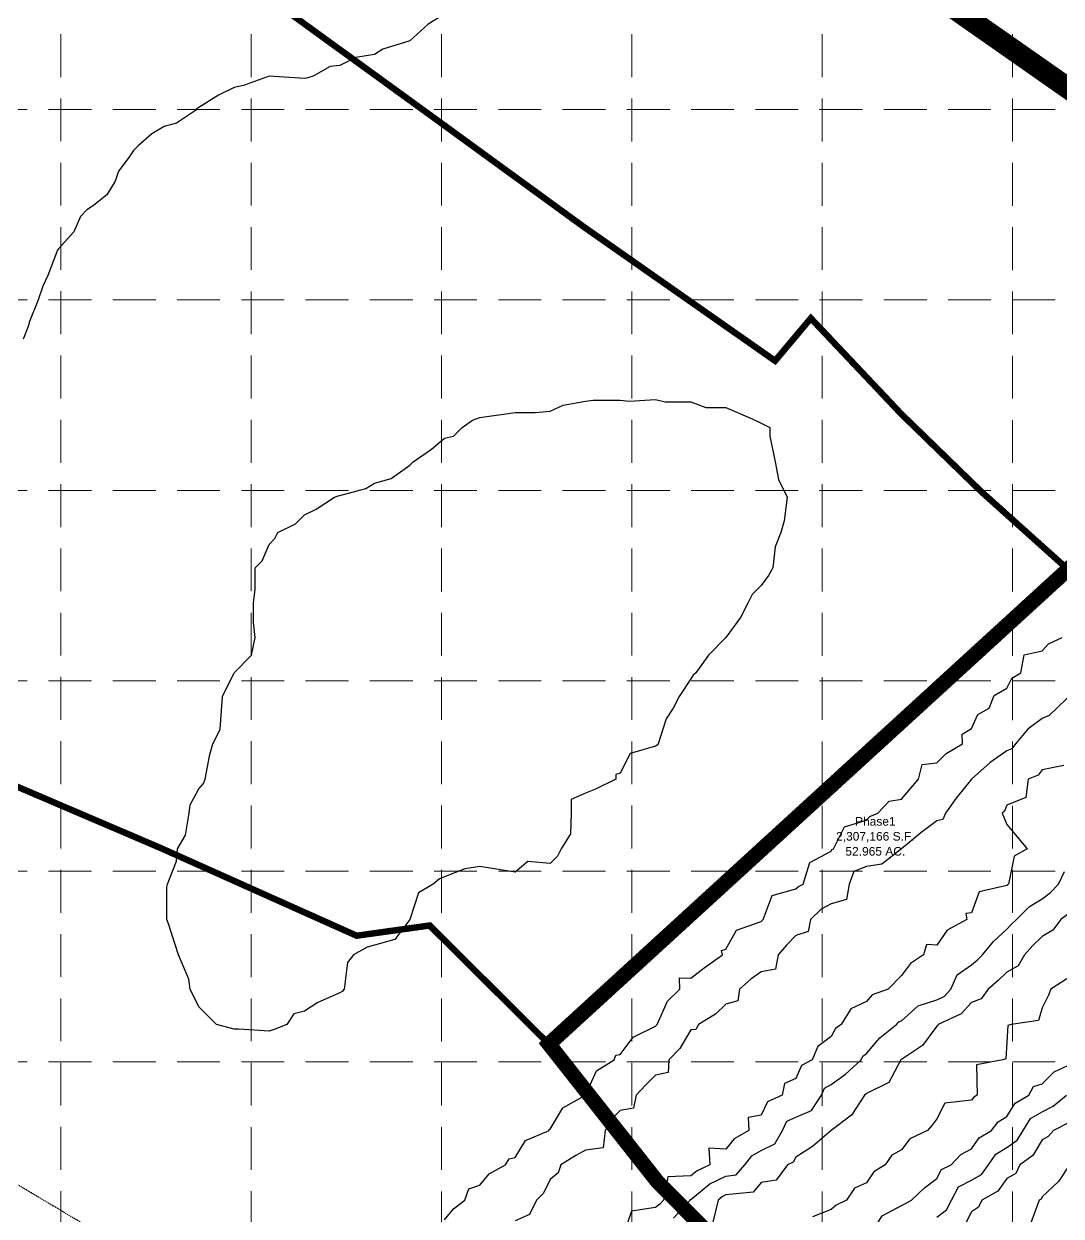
# Model space of a CAD drawing. Header units: inches. Extents: x 8135 to 11700, y -938 to 4760.
# Drawn here: x 10167 to 10652, y 2639 to 3196 of the extents above; entities that cross this region are included whole.
import ezdxf
from ezdxf.enums import TextEntityAlignment as Align

# ---------------------------------------------------------------- set-up
doc = ezdxf.new("R2010")
doc.units = ezdxf.units.IN
doc.header["$MEASUREMENT"] = 0
for name, pattern in [('DASHED', [0.75, 0.5, -0.25]), ('DOT2', [0.125, 0, -0.125]), ('HIDDEN', [0.375, 0.25, -0.125]), ('HIDDEN2', [0.1875, 0.125, -0.0625]), ('PHANTOM2', [1.25, 0.625, -0.125, 0.125, -0.125, 0.125, -0.125])]:
    doc.linetypes.add(name, pattern=pattern)
for name, color, linetype in [('EC', 35, 'DASHED'), ('EXCAVATION-LIMITS-W&M', 3, 'DOT2'), ('EXCAVATION_LIMITS', 4, 'HIDDEN2'), ('FINAL-REMEDIATION-2-27-07', 31, 'HIDDEN2'), ('GRID', 254, 'HIDDEN'), ('HATCH-3', 51, 'PHANTOM2'), ('PARCEL_LBLS', 7, 'Continuous')]:
    doc.layers.add(name, color=color, linetype=linetype)
doc.styles.get("Standard").update_dxf_attribs({"font": 'ARIAL.TTF'})

# ---------------------------------------------------------------- blocks, each defined once
blk = doc.blocks.new('lota')
blk.add_attdef('LOTDES', text='', height=0.0833).set_placement((0, 0), align=Align.CENTER)
at = {"flags": 1}
for tag in ['LOTAINF', 'LOTAAC', 'LOTASF']:
    blk.add_attdef(tag, text='', height=0.000000105, dxfattribs=at).set_placement((-0.038, 0), align=Align.CENTER)

msp = doc.modelspace()

# ---------------------------------------------------------------- linework, layer by layer
at = {"layer": 'EC', "color": 35, "linetype": 'Continuous', "flags": 128}
for points, elevation in [([(10363.67, 3200.29), (10355.98, 3195.73), (10347.42, 3187.91), (10334.85, 3183.98), (10330.92, 3181.56), (10322.26, 3180.21), (10314.67, 3176.36), (10310.17, 3175.91), (10302.3, 3171.41), (10299.14, 3170.47), (10298.17, 3170.34), (10281.67, 3171.41), (10269.76, 3167.14), (10265.42, 3166.08), (10258.09, 3162.52), (10248.92, 3156.86), (10248.02, 3156.3), (10247.3, 3155.41), (10238.52, 3149.47), (10232.67, 3147.99), (10227, 3144.58), (10220.57, 3138.91), (10218.37, 3136.71), (10216.17, 3133.41), (10211.46, 3127.12), (10209.89, 3122.41), (10205.98, 3116.1), (10199.67, 3111.12), (10196.63, 3109), (10193.58, 3105.91), (10190.49, 3098.74), (10183.42, 3090.91), (10182.76, 3090.07), (10182.56, 3089.41), (10178.35, 3078.33), (10176.09, 3073.41), (10173.8, 3066.54), (10169.84, 3056.91), (10169.17, 3054.66), (10166.92, 3048.66)], 563), ([(10363.67, 2637.65), (10367.8, 2642.79), (10373.16, 2646.91), (10374.98, 2652.1), (10380.17, 2653.92), (10384.44, 2659.15), (10392.03, 2663.41), (10393.76, 2666.23), (10396.67, 2666.76), (10401.36, 2674.8), (10412.46, 2679.41), (10412.5, 2679.84), (10412.92, 2679.98), (10418.92, 2689.91), (10429.42, 2695.91), (10434.52, 2707.23), (10442.76, 2712.41), (10443.61, 2714.51), (10445.67, 2714.82), (10451.71, 2722.87), (10462.17, 2728.03), (10462.61, 2728.48), (10462.87, 2728.91), (10467.79, 2739.79), (10473.41, 2745.41), (10473.26, 2750.66), (10478.67, 2750.51), (10484.88, 2755.3), (10493.36, 2761.41), (10492.89, 2763.47), (10494.92, 2763.99), (10499.93, 2772.9), (10511.42, 2776.91), (10511.88, 2777.45), (10512.33, 2777.91), (10516.62, 2789.13), (10527.67, 2792.11), (10528.84, 2793.25), (10531.1, 2794.41), (10534.13, 2804.45), (10544.17, 2809.81), (10544.48, 2810.6), (10545.3, 2810.91), (10550.42, 2821.16), (10560.67, 2824.17), (10562.15, 2825.91), (10565.92, 2827.41), (10571.24, 2833.01), (10576.92, 2834), (10581.34, 2839.12), (10584.91, 2843.41), (10586.66, 2850.18), (10593.42, 2850.95), (10597.9, 2855.37), (10605.53, 2859.91), (10605.27, 2864.38), (10609.67, 2867.06), (10612.54, 2873.55), (10617.92, 2876.41), (10620.21, 2882.38), (10626.17, 2885.76), (10628.56, 2890.53), (10632.67, 2892.91), (10634.21, 2901.37), (10642.67, 2903.22), (10645.54, 2906.5), (10651.96, 2909.41)], 563), ([(10654.28, 2881.12), (10649.47, 2876.41), (10645.95, 2873.08), (10642.67, 2871.73), (10635.89, 2866.7), (10630.25, 2859.91), (10628.51, 2857.57), (10626.17, 2856.64), (10618.43, 2851.16), (10609.67, 2843.41), (10602.56, 2834.42), (10597.54, 2827.41), (10596.29, 2824.5), (10593.42, 2823.83), (10585.98, 2818.36), (10576.92, 2810.91), (10567.78, 2803.7), (10560.67, 2802.52), (10554.8, 2800.29), (10552.5, 2794.41), (10551.37, 2787.21), (10544.17, 2785.12), (10539.41, 2782.67), (10534.53, 2777.91), (10533.35, 2772.23), (10527.67, 2770.47), (10523.24, 2765.91), (10519.44, 2761.41), (10518.21, 2754.73), (10511.42, 2753.41), (10506.71, 2749.98), (10501.31, 2745.41), (10500.5, 2739.83), (10494.92, 2738.34), (10490.2, 2733.71), (10482.24, 2728.91), (10481, 2726.55), (10478.67, 2726.3), (10473.46, 2717.62), (10468.39, 2712.41), (10468.08, 2706.5), (10462.17, 2705.16), (10457.48, 2700.61), (10453.06, 2695.91), (10451.79, 2689.8), (10445.67, 2688.74), (10441.12, 2684.04), (10438.63, 2679.41), (10437.63, 2671.33), (10429.42, 2670.14), (10424.94, 2667.76), (10417.91, 2663.41), (10416.75, 2659.58), (10412.92, 2656.46), (10409.76, 2650.12), (10406.54, 2646.91), (10403.25, 2640.23), (10396.67, 2637.24)], 562), ([(10652.71, 2849.72), (10642.67, 2847.75), (10640.83, 2845.26), (10636.16, 2843.41), (10635, 2834.85), (10626.17, 2831.14), (10625.09, 2828.46), (10624.04, 2827.41), (10626.17, 2822.16), (10635.69, 2810.91), (10629.61, 2807.47), (10627, 2794.41), (10626.48, 2794.1), (10626.17, 2793.8), (10613.3, 2790.78), (10609.67, 2780.97), (10606.97, 2780.66), (10607.48, 2777.91), (10598.33, 2772.93), (10593.42, 2765.91), (10588.6, 2766.24), (10587.24, 2761.41), (10581.21, 2757.25), (10576.92, 2751.71), (10570.71, 2745.41), (10563.28, 2742.77), (10560.67, 2739.64), (10553.36, 2736.22), (10548.76, 2728.91), (10546.11, 2726.98), (10544.17, 2723.29), (10537.96, 2718.62), (10535.31, 2712.41), (10530.34, 2709.75), (10527.67, 2703.63), (10522.42, 2701.25), (10521.29, 2695.91), (10514.48, 2692.81), (10511.42, 2686.56), (10505.38, 2685.45), (10505.63, 2679.41), (10498.88, 2675.57), (10494.92, 2670.68), (10487, 2671.22), (10487.54, 2663.41), (10481.51, 2660.53), (10478.67, 2658.17), (10467.85, 2657.74), (10465.8, 2646.91), (10464.07, 2645.02), (10462.17, 2643.49), (10450.87, 2641.72), (10447.04, 2630.41)], 561), ([(10470.59, 2638.5), (10478.3, 2646.91), (10478.36, 2647.23), (10478.67, 2647.24), (10487.42, 2654.53), (10494.92, 2658.12), (10499.71, 2658.63), (10503.76, 2663.41), (10507.13, 2667.57), (10511.42, 2670.01), (10517.79, 2673.15), (10521.36, 2679.41), (10523.45, 2683.69), (10527.67, 2685.61), (10534.9, 2688.68), (10539.59, 2695.91), (10540.98, 2699.1), (10544.17, 2700.81), (10550.87, 2705.72), (10558.12, 2712.41), (10559, 2714.09), (10560.67, 2715.31), (10566.79, 2722.7), (10574.64, 2728.91), (10575.68, 2730.17), (10576.92, 2730.61), (10584.73, 2737.61), (10593.42, 2740.34), (10596.83, 2741.95), (10600.08, 2745.41), (10602.96, 2752.02), (10609.67, 2756.68), (10612.23, 2758.93), (10614.84, 2761.41), (10619.99, 2767.6), (10626.17, 2773.32), (10628.37, 2775.71), (10630.66, 2777.91), (10636.67, 2783.92), (10642.67, 2787.45), (10646.6, 2790.42), (10650.27, 2794.41), (10653.15, 2800.27)], 560), ([(10655.73, 2781.15), (10651.44, 2777.91), (10647.65, 2772.86), (10642.67, 2769.86), (10638.37, 2765.71), (10634.42, 2761.41), (10631.43, 2756.31), (10626.17, 2753.32), (10622.05, 2749.41), (10617.51, 2745.41), (10614.25, 2740.83), (10609.67, 2739.14), (10604.76, 2733.9), (10594.17, 2728.91), (10593.94, 2728.39), (10593.42, 2728.14), (10586.76, 2719.08), (10576.92, 2712.59), (10576.82, 2712.51), (10576.74, 2712.41), (10571.07, 2701.86), (10560.67, 2696.64), (10560.3, 2696.29), (10559.78, 2695.91), (10553.56, 2686.52), (10544.17, 2679.41), (10535.35, 2671.97), (10527.67, 2666.94), (10526.38, 2664.68), (10523.81, 2663.41), (10518.45, 2656.28), (10511.42, 2655.07), (10507.68, 2650.66), (10494.92, 2649.29), (10493.33, 2648.53), (10491.39, 2646.91), (10488.84, 2636.58)], 559), ([(10654.11, 2750.15), (10646.74, 2745.41), (10645.56, 2742.48), (10642.67, 2736.61), (10640.9, 2730.69), (10628.24, 2728.91), (10626.66, 2728.42), (10626.17, 2720.66), (10625.75, 2712.83), (10624.34, 2712.41), (10612.07, 2710.01), (10612.33, 2695.91), (10610.71, 2694.88), (10609.67, 2693.55), (10597.14, 2692.14), (10593.42, 2684.91), (10591.19, 2681.65), (10589.17, 2679.41), (10580.92, 2675.54), (10576.92, 2670.43), (10572.42, 2667.84), (10569.42, 2663.41), (10563.99, 2660.05), (10560.67, 2654.96), (10555.08, 2652.5), (10551.25, 2646.91), (10546.53, 2644.55), (10544.17, 2642.49), (10535.5, 2639.08)], 558), ([(10562.18, 2630.41), (10567.98, 2639.49), (10576.92, 2644.35), (10578.6, 2645.23), (10581.71, 2646.91), (10587.66, 2652.67), (10593.42, 2656.99), (10595.64, 2661.16), (10600.12, 2663.41), (10604.75, 2668.26), (10609.67, 2670.85), (10613.27, 2675.92), (10619.04, 2679.41), (10622.16, 2683.42), (10626.17, 2685.97), (10629.98, 2692.11), (10636.46, 2695.91), (10638.64, 2699.94), (10642.67, 2701.24), (10648.2, 2706.8), (10658.92, 2711.68)], 557), ([(10593.42, 2638.88), (10597.93, 2642.34), (10600.27, 2646.91), (10603.57, 2653.11), (10609.67, 2656.18), (10614.28, 2658.81), (10617.59, 2663.41), (10621.09, 2668.34), (10626.17, 2671.41), (10630.92, 2674.81), (10633.73, 2679.41), (10637.15, 2684.93), (10642.67, 2688.17), (10647.79, 2690.72), (10653.95, 2695.91)], 556), ([(10655.31, 2683.08), (10647.94, 2679.41), (10645.46, 2676.66), (10642.67, 2675.03), (10638.22, 2667.73), (10632.19, 2663.41), (10630.33, 2659.26), (10626.17, 2656.99), (10621.95, 2651.13), (10614.54, 2646.91), (10612.97, 2643.61), (10609.67, 2641.41), (10605.97, 2634.17)], 555), ([(10655.35, 2663.41), (10650.31, 2655.66), (10642.67, 2648.45), (10642.2, 2647.39), (10641.33, 2646.91), (10637.26, 2635.83)], 554)]:
    msp.add_lwpolyline(points, dxfattribs=dict(at, elevation=elevation))
at = {"layer": 'EC', "color": 35, "linetype": 'Continuous', "elevation": 564, "flags": 128}
msp.add_lwpolyline([(10507.3, 3011.54), (10511.42, 3009.47), (10515.49, 3007.41), (10515.49, 3003.41), (10517.92, 2991.41), (10519.55, 2983.16), (10523.61, 2974.91), (10522.26, 2963.91), (10520.71, 2958.41), (10517.92, 2951.81), (10516.84, 2941.91), (10514.91, 2938.37), (10511.42, 2933.66), (10507.3, 2929.54), (10505.24, 2925.41), (10501.8, 2918.74), (10494.92, 2909.41), (10486.8, 2901.16), (10481, 2892.91), (10479.69, 2891.88), (10478.67, 2890.16), (10473.17, 2881.91), (10470.42, 2876.41), (10467.03, 2871.56), (10463.44, 2859.91), (10462.86, 2859.22), (10462.17, 2858.73), (10450.26, 2855.33), (10445.67, 2846.16), (10443.64, 2845.47), (10443.64, 2843.41), (10434.16, 2838.74), (10429.42, 2836.82), (10422.82, 2833.81), (10422.82, 2827.41), (10422.44, 2817.89), (10418.08, 2810.91), (10416.36, 2807.47), (10412.92, 2804.04), (10402.58, 2804.91), (10396.67, 2799.91), (10380.17, 2802.66), (10373.1, 2801.48), (10363.67, 2797.71), (10361.35, 2796.77), (10358.26, 2794.41), (10351.49, 2790.29), (10347.42, 2777.91), (10340.35, 2768.48), (10330.92, 2765.91), (10327.44, 2764.95), (10321.17, 2761.41), (10318.29, 2757.85), (10316.71, 2745.41), (10315.76, 2744.31), (10314.67, 2743.58), (10304.52, 2739.06), (10298.17, 2735.1), (10293.22, 2733.86), (10289.92, 2728.91), (10284.03, 2726.55), (10281.67, 2725.82), (10267.59, 2726.71), (10265.42, 2726.71), (10257.17, 2728.91), (10248.92, 2737.16), (10244.86, 2745.41), (10244.28, 2749.98), (10239.45, 2761.41), (10234.71, 2775.85), (10233.92, 2777.91), (10233.92, 2793.14), (10234.3, 2794.41), (10238.48, 2805.02), (10238.92, 2810.91), (10242.73, 2817.2), (10244.41, 2827.41), (10244.86, 2831.41), (10248.92, 2838.84), (10251.12, 2841.28), (10251.92, 2843.41), (10254, 2854.83), (10255.52, 2859.91), (10258.82, 2866.51), (10259.92, 2881.91), (10265.42, 2892.91), (10273.55, 2901.16), (10275.17, 2909.41), (10274.45, 2916.52), (10274.45, 2925.41), (10275.17, 2932.01), (10275.17, 2941.91), (10278.42, 2945.21), (10281.67, 2952.91), (10284.42, 2955.66), (10285.8, 2958.41), (10294.05, 2962.54), (10298.17, 2966.66), (10303.67, 2969.41), (10312.32, 2974.91), (10313.96, 2975.63), (10314.67, 2975.78), (10326.86, 2979.04), (10330.92, 2981.51), (10338.74, 2983.59), (10347.42, 2989.91), (10348.24, 2990.59), (10349.05, 2991.41), (10357.58, 2997.41), (10363.67, 3002.49), (10367.8, 3003.41), (10371.92, 3007.41), (10376.7, 3010.88), (10380.17, 3012.12), (10396.67, 3014.48), (10405.96, 3014.48), (10412.92, 3015.03), (10419, 3017.83), (10429.42, 3019.79), (10433.04, 3020.24), (10445.67, 3020.24), (10449.8, 3019.79), (10462.17, 3020.61), (10466.67, 3019.41), (10478.67, 3019.41), (10485.64, 3016.84), (10494.92, 3016.84)], close=True, dxfattribs=at)
at = {"layer": 'EXCAVATION-LIMITS-W&M', "flags": 128}
msp.add_lwpolyline([(11016.14, 3193.31), (10548.69, 2425.1), (9585.16, 2999.07), (9589.45, 3014.77), (9591.13, 3074.11), (9609.8, 3162.65), (9642.16, 3187.9), (9664.05, 3201.67), (9682.17, 3226.47)], close=True, dxfattribs=at)
at = {"layer": 'EXCAVATION_LIMITS', "const_width": 3, "flags": 128}
msp.add_lwpolyline([(9665.61, 3091.23), (9741.87, 3047.2), (9803.95, 3006.98), (9827.22, 2996.52), (9882.66, 2979.65), (9904.15, 2979.11), (9914.24, 3015.79), (9944.64, 3000.65), (9949.54, 2989.08), (10028.85, 2954.85), (10014.03, 2915.68), (10059.96, 2883.21), (10127.72, 2855.39), (10230.98, 2811.26), (10322.59, 2770.29), (10356.67, 2775.06), (10412.35, 2719.73), (10463.07, 2655.43), (10532.22, 2586.07), (10596.22, 2520.1), (10669.32, 2445.16), (10773.32, 2518.73), (10878.05, 2593.68), (10963.91, 2654.37), (10888.52, 2733.85), (10791.93, 2819.18), (10723.09, 2881.58), (10654.68, 2941.25), (10614.12, 2977.63), (10576.96, 3013.69), (10534.65, 3058.44), (10517.96, 3038.58), (10428.54, 3101.16), (10359.76, 3151.2), (10280.24, 3208.85), (10185.24, 3211.9), (10105.07, 3213.67), (10034.29, 3215.62), (9954.14, 3217.75), (9867.67, 3219.97), (9795.65, 3221.41), (9724.32, 3216.78), (9695.27, 3215.27), (9665.97, 3187.43), (9632.91, 3152.75), (9616.95, 3104.93)], close=True, dxfattribs=at)
at = {"layer": 'FINAL-REMEDIATION-2-27-07', "const_width": 10}
msp.add_lwpolyline([(9974.18, 1119.77), (10863.03, 1499.17), (11331.2, 2121.23), (11123.58, 2439.96), (10961.84, 2653.18), (10894.8, 2997.89), (10516.17, 3262.73)], dxfattribs=at)
at = {"layer": 'GRID', "color": 252, "linetype": 'HIDDEN', "lineweight": 0, "ltscale": 80}
for p, q in [((10184.4, -488.97), (10184.4, 4667.09)), ((10273.3, -488.99), (10273.3, 4667.09)), ((10362.19, -489), (10362.19, 4667.09)), ((10451.08, -489.01), (10451.08, 4667.09)), ((10539.98, -489.03), (10539.98, 4667.09)), ((10628.87, -489.04), (10628.87, 4667.09)), ((8228.76, 3155.91), (11606.69, 3155.91)), ((8228.76, 3067.02), (11606.69, 3067.02)), ((8228.76, 2978.13), (11606.69, 2978.13)), ((8228.76, 2889.24), (11606.69, 2889.24)), ((8228.76, 2800.34), (11606.69, 2800.34)), ((8228.76, 2711.45), (11606.69, 2711.45))]:
    msp.add_line(p, q, dxfattribs=at)
at = {"layer": 'HATCH-3', "ltscale": 0.5, "const_width": 7, "flags": 128}
msp.add_lwpolyline([(10961.84, 2653.18), (10669.32, 2445.16), (10532.22, 2586.07), (10463.07, 2655.43), (10412.35, 2719.73), (10654.68, 2941.25), (10723.09, 2881.58), (10791.93, 2819.18), (10888.52, 2733.85), (10961.84, 2653.18)], dxfattribs=at)

# ---------------------------------------------------------------- block references
at = {"layer": 'PARCEL_LBLS'}
ref = msp.add_blockref('lota', (10564.76, 2821.68), dxfattribs=dict(at, xscale=48.01920768307355, yscale=48.0192076830732, zscale=48.01920768307323))
ref.add_attrib('LOTDES', 'Phase1', dxfattribs={"height": 4}).set_placement((10564.76, 2821.68), align=Align.CENTER)

# ---------------------------------------------------------------- texts
for s, p in [('2,307,166 S.F.', (10564.76, 2814.68)), ('52.965 AC.', (10564.76, 2807.68))]:
    msp.add_text(s, height=4, dxfattribs=at).set_placement(p, align=Align.CENTER)

doc.saveas('drawing.dxf')
